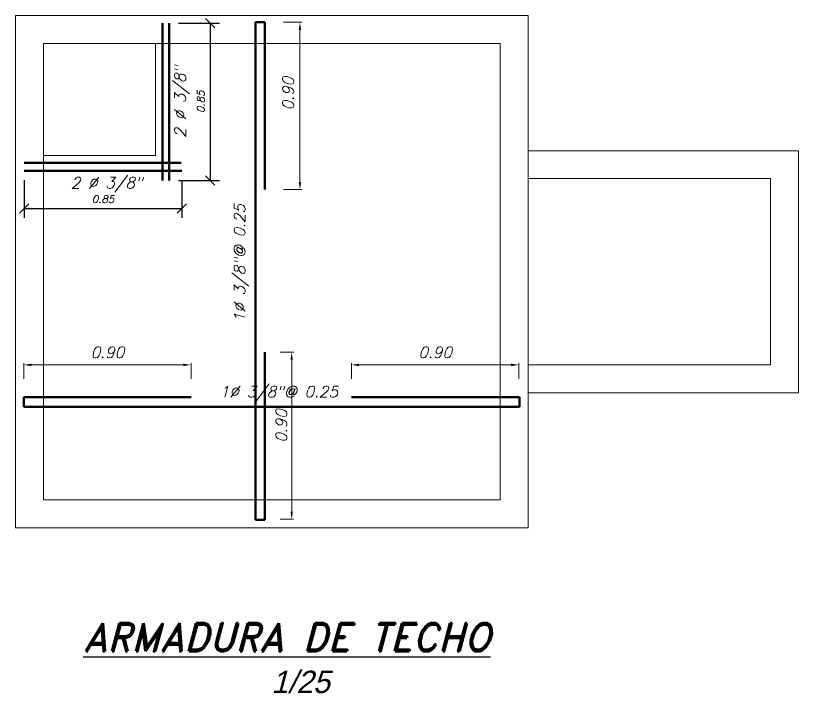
# Model space of a CAD drawing. Extents: x 3.4 to 20.4, y 155.9 to 178.3.
# Drawn here: x 3.43 to 7.63, y 156.735 to 160.373 of the extents above; entities that cross this region are included whole.
import ezdxf

# ---------------------------------------------------------------- set-up
doc = ezdxf.new("R2010")
doc.units = 0
doc.header["$LTSCALE"] = 0.005
doc.layers.get('0').update_dxf_attribs({"color": 1, "linetype": 'CONTINUOUS', "lineweight": 20})
doc.layers.get('DEFPOINTS').update_dxf_attribs({"linetype": 'CONTINUOUS', "lineweight": 20})
for name, color, linetype, lineweight in [('CONTORNO', 5, 'CONTINUOUS', 20), ('FIERRO', 7, 'CONTINUOUS', 50), ('TEXTO', 5, 'CONTINUOUS', 25)]:
    doc.layers.add(name, color=color, linetype=linetype, lineweight=lineweight)
doc.styles.add('ROMAND', font='romand.shx', dxfattribs={"oblique": 15})
doc.styles.get("Standard").update_dxf_attribs({"font": 'romans.shx', "oblique": 15})
doc.styles.add('STYLE2', font='GOTHIC.TTF', dxfattribs={"oblique": 15})
doc.dimstyles.new('STANDARD$0', dxfattribs={"dimtxt": 0.04, "dimasz": 0.05, "dimexe": 0.05, "dimexo": 0.05, "dimgap": 0.03, "dimtad": 3, "dimzin": 1, "dimdsep": 46, "dimtxsty": 'ROMAND', "dimblk": 'OBLIQUE', "dimcen": 0.09, "dimclrd": 1, "dimclre": 1, "dimclrt": 1, "dimadec": 0, "dimazin": 0, "dimtfac": 1, "dimtix": 1, "dimtofl": 0, "dimtmove": 2, "dimatfit": 3, "dimfxl": 1, "dimtolj": 1, "dimtzin": 0, "dimarcsym": 0})

# ---------------------------------------------------------------- blocks, each defined once
blk = doc.blocks.new('_Oblique')
at = {"color": 0, "linetype": 'ByBlock', "lineweight": -2}
blk.add_line((-0.5, -0.5), (0.5, 0.5), dxfattribs=at)
blk = doc.blocks.new('*D16')
at = {"layer": 'CONTORNO', "color": 1, "lineweight": -2, "transparency": 16777216}
for p, q in [((4.304, 160.3339), (4.5235, 160.3339)), ((4.4735, 160.3339), (4.4735, 159.4877)), ((4.304, 159.4877), (4.5235, 159.4877))]:
    blk.add_line(p, q, dxfattribs=at)
at = {"layer": 'DEFPOINTS', "color": 0, "transparency": 16777216}
for p in [(4.254, 160.3339), (4.254, 159.4877), (4.4735, 159.4877)]:
    blk.add_point(p, dxfattribs=at)
at = {"layer": 'CONTORNO', "color": 1, "lineweight": -2, "transparency": 16777216, "xscale": 0.05, "yscale": 0.05, "zscale": 0.05}
for p, rotation in [((4.4735, 160.3339), 90), ((4.4735, 159.4877), 270)]:
    blk.add_blockref('_Oblique', p, dxfattribs=dict(at, rotation=rotation))
at = {"layer": 'CONTORNO', "color": 1, "transparency": 16777216, "insert": (4.4235, 159.9108), "char_height": 0.04, "attachment_point": 5, "rotation": 90, "style": 'ROMAND'}
blk.add_mtext('\\A1;0.85', dxfattribs=at)
blk = doc.blocks.new('*D17')
at = {"layer": 'CONTORNO', "color": 1, "lineweight": -2, "transparency": 16777216}
for p, q in [((3.4761, 159.4905), (3.4761, 159.2888)), ((4.3215, 159.4905), (4.3215, 159.2888)), ((3.4761, 159.3388), (4.3215, 159.3388))]:
    blk.add_line(p, q, dxfattribs=at)
at = {"layer": 'DEFPOINTS', "color": 0, "transparency": 16777216}
for p in [(3.4761, 159.5405), (4.3215, 159.5405), (4.3215, 159.3388)]:
    blk.add_point(p, dxfattribs=at)
at = {"layer": 'CONTORNO', "color": 1, "lineweight": -2, "transparency": 16777216, "xscale": 0.05, "yscale": 0.05, "zscale": 0.05, "rotation": 180}
blk.add_blockref('_Oblique', (3.4761, 159.3388), dxfattribs=at)
at = {"layer": 'CONTORNO', "color": 1, "lineweight": -2, "transparency": 16777216, "xscale": 0.05, "yscale": 0.05, "zscale": 0.05}
blk.add_blockref('_Oblique', (4.3215, 159.3388), dxfattribs=at)
at = {"layer": 'CONTORNO', "color": 1, "transparency": 16777216, "insert": (3.8988, 159.3888), "char_height": 0.04, "attachment_point": 5, "style": 'ROMAND'}
blk.add_mtext('\\A1;0.85', dxfattribs=at)

msp = doc.modelspace()

# ---------------------------------------------------------------- linework, layer by layer
at = {"color": 1, "lineweight": 5}
for p, q in [((4.8677, 160.3376), (4.9659, 160.3376)), ((4.9559, 160.3176), (4.9559, 159.4602)), ((4.8677, 159.4402), (4.9659, 159.4402)), ((4.9234, 158.5675), (4.8493, 158.5675)), ((3.4739, 158.4246), (3.4739, 158.5085)), ((4.3713, 158.4246), (4.3713, 158.5085)), ((4.9115, 158.5475), (4.9115, 157.6901)), ((5.2329, 158.4246), (5.2329, 158.5085)), ((6.1303, 158.4246), (6.1303, 158.5085)), ((3.4939, 158.4985), (4.3513, 158.4985)), ((5.2529, 158.4985), (6.1103, 158.4985)), ((4.8493, 157.6701), (4.9215, 157.6701))]:
    msp.add_line(p, q, dxfattribs=at)
for points in [[(4.9491, 160.297), (4.9625, 160.297), (4.9558, 160.337)], [(4.9626, 159.4808), (4.9492, 159.4808), (4.9559, 159.4408)], [(4.9047, 158.5263), (4.918, 158.5263), (4.9114, 158.5663)], [(3.5139, 158.4918), (3.5139, 158.5052), (3.4739, 158.4985)], [(4.3301, 158.5053), (4.3301, 158.4919), (4.3701, 158.4986)], [(5.2729, 158.4918), (5.2729, 158.5052), (5.2329, 158.4985)], [(6.0891, 158.5053), (6.0891, 158.4919), (6.1291, 158.4986)], [(4.9181, 157.7101), (4.9048, 157.7101), (4.9115, 157.6701)]]:
    msp.add_solid(points, dxfattribs=at)
at = {"layer": 'CONTORNO'}
for p, q in [((3.4303, 157.6235), (3.4303, 160.3735)), ((6.1803, 160.3735), (3.4303, 160.3735)), ((6.1803, 157.6235), (6.1803, 160.3735)), ((3.5803, 157.7735), (3.5803, 160.2235)), ((3.5803, 160.2235), (6.0303, 160.2235)), ((6.0303, 157.7735), (6.0303, 160.2235)), ((6.1803, 159.6485), (7.6303, 159.6485)), ((7.6303, 158.3485), (7.6303, 159.6485)), ((6.1803, 159.4985), (7.4803, 159.4985)), ((7.4803, 158.4985), (7.4803, 159.4985)), ((6.1803, 158.4985), (7.4803, 158.4985)), ((6.1803, 158.3485), (7.6303, 158.3485)), ((3.5803, 157.7735), (6.0303, 157.7735)), ((3.4303, 157.6235), (6.1803, 157.6235)), ((3.6803, 157.6235), (6.1803, 157.6235))]:
    msp.add_line(p, q, dxfattribs=at)
at = {"layer": 'FIERRO'}
for p, q in [((4.2185, 160.3339), (4.2185, 159.4877)), ((4.254, 160.3339), (4.254, 159.4877)), ((4.7173, 160.3376), (4.7173, 157.6666)), ((4.7173, 160.3376), (4.7677, 160.3376)), ((4.7677, 160.3376), (4.7677, 159.4402)), ((3.4761, 159.5831), (4.3179, 159.5831)), ((3.4761, 159.5405), (4.3215, 159.5405)), ((4.7677, 158.5675), (4.7677, 157.6666)), ((3.4739, 158.2742), (3.4739, 158.3246)), ((3.4739, 158.3246), (4.3713, 158.3246)), ((5.2329, 158.3246), (6.1338, 158.3246)), ((6.1338, 158.2742), (6.1338, 158.3246)), ((3.4739, 158.2742), (6.1338, 158.2742)), ((4.7173, 157.6666), (4.7677, 157.6666))]:
    msp.add_line(p, q, dxfattribs=at)
at = {"layer": 'FIERRO', "color": 1, "lineweight": 5}
for p, q in [((4.9558, 160.3176), (4.9558, 160.2976)), ((4.9114, 158.5469), (4.9114, 158.5269)), ((3.4933, 158.4985), (3.5133, 158.4985)), ((5.2523, 158.4985), (5.2723, 158.4985))]:
    msp.add_line(p, q, dxfattribs=at)
at = {"layer": 'FIERRO', "lineweight": 5}
for p, q in [((4.1803, 160.2235), (4.1803, 159.6235)), ((4.1803, 159.6235), (3.5803, 159.6235))]:
    msp.add_line(p, q, dxfattribs=at)

# ---------------------------------------------------------------- texts
at = {"layer": 'FIERRO', "color": 7, "lineweight": 5, "char_height": 0.06, "attachment_point": 5, "rotation": 90}
for s, insert in [('2 Ø 3/8"', (4.3228, 159.9107)), ('\\A1;0.90', (4.8923, 159.9545)), ('1Ø 3/8"@ 0.25', (4.642, 159.0442)), ('\\A1;0.90', (4.8561, 158.1703))]:
    msp.add_mtext(s, dxfattribs=dict(at, insert=insert))
at = {"layer": 'FIERRO', "color": 7, "lineweight": 5, "char_height": 0.06, "attachment_point": 5}
for s, insert in [('2 Ø 3/8"', (3.9185, 159.4664)), ('\\A1;0.90', (3.9226, 158.5658)), ('\\A1;0.90', (5.6816, 158.5658)), ('1Ø 3/8"@ 0.25', (4.8425, 158.3447))]:
    msp.add_mtext(s, dxfattribs=dict(at, insert=insert))
at = {"layer": 'FIERRO', "lineweight": 13, "insert": (4.9587, 156.7961), "char_height": 0.12, "width": 2.6167, "attachment_point": 5, "style": 'STYLE2'}
msp.add_mtext('1/25', dxfattribs=at)
at = {"layer": 'TEXTO', "lineweight": -2, "insert": (4.8863, 157.0364), "char_height": 0.15, "width": 2.6167, "attachment_point": 5, "style": 'ROMAND'}
msp.add_mtext('{\\LARMADURA DE TECHO}', dxfattribs=at)

# ---------------------------------------------------------------- dimensions: what is measured, and where the dimension line sits
at = {"layer": 'CONTORNO'}
for p1, p2, distance, picture, middle in [((4.254, 160.3339), (4.254, 159.4877), 0.2195, '*D16', (4.4235, 159.9108)), ((3.4761, 159.5405), (4.3215, 159.5405), -0.2017, '*D17', (3.8988, 159.3888))]:
    dim = msp.add_aligned_dim(p1=p1, p2=p2, distance=distance, dimstyle='STANDARD$0', dxfattribs=at)
    dim.commit()
    dim.dimension.update_dxf_attribs({"geometry": picture, "text_midpoint": middle})

doc.saveas('drawing.dxf')
